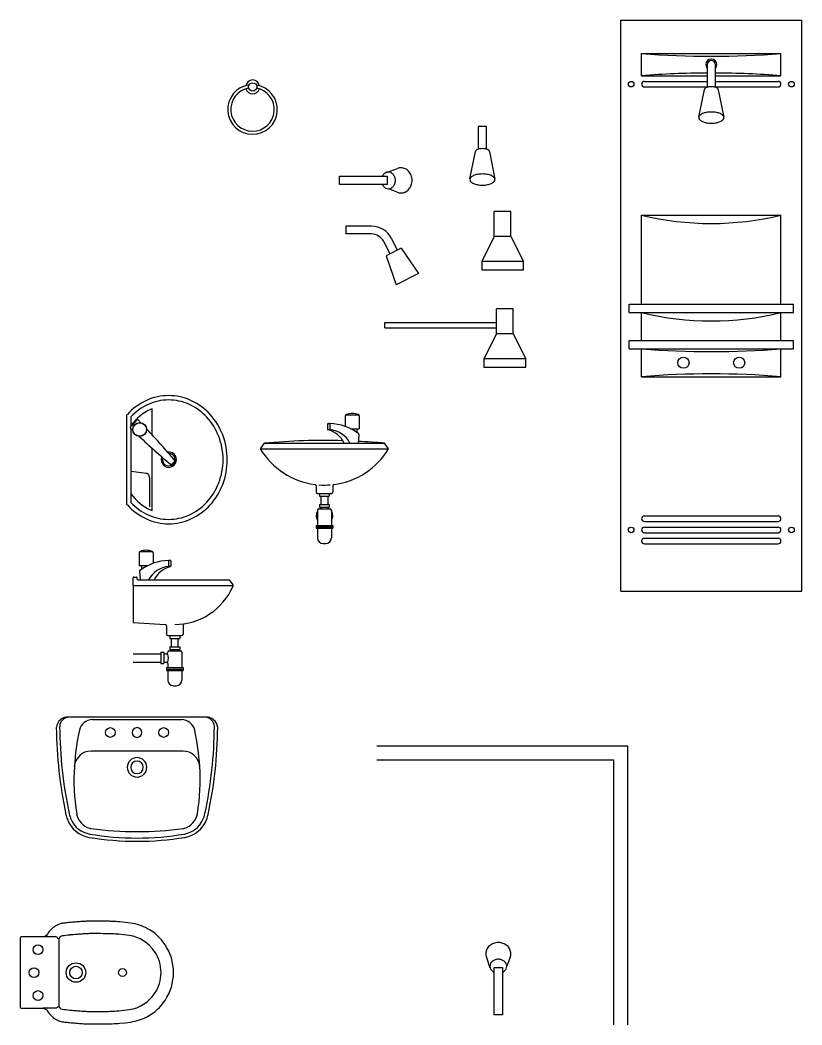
# Model space of a CAD drawing. Extents: x 39.13 to 46.93, y 83.64 to 89.41.
# Drawn here: x 44.12 to 46.926, y 83.637 to 87.244 of the extents above; entities that cross this region are included whole.
import ezdxf

# ---------------------------------------------------------------- set-up
doc = ezdxf.new("R2010")
doc.units = 0
doc.header["$LTSCALE"] = 0.02
doc.header["$MEASUREMENT"] = 0
doc.layers.get('0').update_dxf_attribs({"linetype": 'CONTINUOUS'})

msp = doc.modelspace()

# ---------------------------------------------------------------- linework, layer by layer
for p, q in [((46.276, 85.1936), (46.276, 87.2436)), ((46.276, 87.2436), (46.926, 87.2436)), ((46.926, 85.1936), (46.926, 87.2436)), ((46.351, 87.1236), (46.851, 87.1236)), ((46.351, 87.0436), (46.351, 87.1236)), ((46.851, 87.0436), (46.851, 87.1236)), ((46.586, 87.0836), (46.586, 87.0025)), ((46.616, 87.0025), (46.616, 87.0836)), ((46.351, 87.0436), (46.586, 87.0436)), ((46.616, 87.0436), (46.851, 87.0436)), ((46.361, 87.0236), (46.586, 87.0236)), ((46.361, 87.0036), (46.586, 87.0036)), ((46.616, 87.0236), (46.841, 87.0236)), ((46.616, 87.0036), (46.841, 87.0036)), ((46.5563, 86.8957), (46.5761, 86.9944)), ((46.626, 86.9937), (46.6458, 86.8955)), ((45.7647, 86.8612), (45.7647, 86.7802)), ((45.7947, 86.8612), (45.7647, 86.8612)), ((45.7947, 86.7802), (45.7947, 86.8612)), ((45.7349, 86.6733), (45.7547, 86.7721)), ((45.8046, 86.7714), (45.8245, 86.6731)), ((45.4352, 86.697), (45.4753, 86.7112)), ((45.2672, 86.6832), (45.4372, 86.6832)), ((45.2672, 86.6532), (45.2672, 86.6832)), ((45.4372, 86.6832), (45.4372, 86.6532)), ((45.4372, 86.6532), (45.2672, 86.6532)), ((45.4741, 86.6257), (45.4422, 86.6382)), ((45.8219, 86.467), (45.8219, 86.557)), ((45.8819, 86.557), (45.8219, 86.557)), ((45.8819, 86.467), (45.8819, 86.557)), ((46.351, 86.5436), (46.851, 86.5436)), ((46.351, 86.2236), (46.351, 86.5436)), ((46.851, 86.2236), (46.851, 86.5436)), ((45.3819, 86.5037), (45.2896, 86.5037)), ((45.2896, 86.5037), (45.2896, 86.4759)), ((45.3808, 86.4759), (45.2896, 86.4759)), ((45.4535, 86.4595), (45.4742, 86.418)), ((45.8219, 86.467), (45.7769, 86.377)), ((45.8819, 86.467), (45.8219, 86.467)), ((45.8819, 86.467), (45.9269, 86.377)), ((45.4255, 86.4483), (45.4474, 86.4046)), ((45.4876, 86.4247), (45.434, 86.3979)), ((45.4876, 86.4247), (45.5496, 86.3337)), ((45.434, 86.3979), (45.4696, 86.2937)), ((45.7769, 86.377), (45.7769, 86.347)), ((45.9269, 86.377), (45.7769, 86.377)), ((45.7769, 86.347), (45.9269, 86.347)), ((45.9269, 86.347), (45.9269, 86.377)), ((45.5496, 86.3337), (45.4696, 86.2937)), ((45.8298, 86.1172), (45.8298, 86.2072)), ((45.8898, 86.2072), (45.8298, 86.2072)), ((45.8898, 86.1172), (45.8898, 86.2072)), ((46.306, 86.2236), (46.896, 86.2236)), ((46.306, 86.1936), (46.306, 86.2236)), ((46.896, 86.1936), (46.896, 86.2236)), ((46.306, 86.1936), (46.896, 86.1936)), ((46.351, 86.0936), (46.351, 86.1936)), ((46.851, 86.0936), (46.851, 86.1936)), ((45.4298, 86.1385), (45.4298, 86.1585)), ((45.4298, 86.1585), (45.8298, 86.1585)), ((45.4298, 86.1385), (45.8298, 86.1385)), ((45.8298, 86.1172), (45.7848, 86.0272)), ((45.8898, 86.1172), (45.8298, 86.1172)), ((45.8898, 86.1172), (45.9348, 86.0272)), ((46.306, 86.0936), (46.896, 86.0936)), ((46.306, 86.0636), (46.306, 86.0936)), ((46.896, 86.0636), (46.896, 86.0936)), ((46.306, 86.0636), (46.896, 86.0636)), ((46.351, 85.9636), (46.351, 86.0636)), ((46.851, 85.9636), (46.851, 86.0636)), ((45.7848, 86.0272), (45.7848, 85.9972)), ((45.9348, 86.0272), (45.7848, 86.0272)), ((45.9348, 85.9972), (45.9348, 86.0272)), ((45.7848, 85.9972), (45.9348, 85.9972)), ((46.351, 85.9636), (46.851, 85.9636)), ((44.5939, 85.7554), (44.5939, 85.8481)), ((44.5039, 85.5047), (44.5039, 85.8266)), ((44.5157, 85.7828), (44.5411, 85.8082)), ((44.5189, 85.7859), (44.5189, 85.8208)), ((44.5284, 85.7955), (44.5411, 85.8082)), ((45.2876, 85.823), (45.2876, 85.7848)), ((45.2903, 85.8264), (45.3339, 85.8264)), ((45.3376, 85.823), (45.3376, 85.7764)), ((44.5284, 85.7955), (44.5157, 85.7828)), ((44.5189, 85.5106), (44.5189, 85.7769)), ((45.2235, 85.793), (45.2235, 85.7755)), ((45.2235, 85.775), (45.2235, 85.7755)), ((45.2255, 85.795), (45.2297, 85.795)), ((45.2255, 85.7735), (45.2297, 85.7735)), ((45.2317, 85.795), (45.2297, 85.795)), ((45.2317, 85.793), (45.2317, 85.7755)), ((45.3071, 85.7764), (45.3376, 85.7764)), ((45.3287, 85.7763), (45.3287, 85.7634)), ((45.3365, 85.7564), (45.3338, 85.7246)), ((44.5939, 85.4832), (44.5939, 85.707)), ((44.9826, 85.7047), (44.9976, 85.7247)), ((44.9826, 85.7047), (45.4426, 85.7047)), ((44.9976, 85.7247), (45.4276, 85.7247)), ((45.4426, 85.7047), (45.4276, 85.7247)), ((44.5196, 85.6246), (44.5723, 85.617)), ((44.664, 85.6483), (44.6756, 85.6598)), ((44.6698, 85.6541), (44.664, 85.6483)), ((44.6698, 85.6541), (44.6756, 85.6598)), ((44.5852, 85.6022), (44.5852, 85.4965)), ((45.1826, 85.5719), (45.1826, 85.5497)), ((45.2426, 85.5719), (45.2426, 85.5497)), ((45.1876, 85.5447), (45.2376, 85.5447)), ((45.1951, 85.5447), (45.1951, 85.5347)), ((45.1951, 85.5447), (45.2301, 85.5447)), ((45.1951, 85.5347), (45.2301, 85.5347)), ((45.2001, 85.5347), (45.2001, 85.5047)), ((45.2001, 85.5347), (45.2001, 85.5047)), ((45.2251, 85.5347), (45.2251, 85.5047)), ((45.2301, 85.5447), (45.2301, 85.5347)), ((45.1876, 85.4847), (45.1876, 85.4297)), ((45.1926, 85.4897), (45.2326, 85.4897)), ((45.1951, 85.5047), (45.1951, 85.4947)), ((45.1951, 85.5047), (45.2301, 85.5047)), ((45.1951, 85.4947), (45.2301, 85.4947)), ((45.2001, 85.4947), (45.2001, 85.4897)), ((45.2001, 85.4947), (45.2001, 85.4897)), ((45.2251, 85.4947), (45.2251, 85.4897)), ((45.2301, 85.5047), (45.2301, 85.4947)), ((45.2376, 85.4847), (45.2376, 85.4297)), ((46.361, 85.4636), (46.841, 85.4636)), ((45.1826, 85.4297), (45.1826, 85.4197)), ((45.1826, 85.4297), (45.2426, 85.4297)), ((45.1826, 85.4247), (45.2426, 85.4247)), ((45.1826, 85.4197), (45.2426, 85.4197)), ((45.1876, 85.4197), (45.1876, 85.3847)), ((45.2376, 85.4197), (45.2376, 85.3847)), ((45.2426, 85.4297), (45.2426, 85.4197)), ((46.361, 85.4436), (46.841, 85.4436)), ((46.361, 85.4236), (46.841, 85.4236)), ((46.361, 85.4036), (46.841, 85.4036)), ((46.361, 85.3836), (46.841, 85.3836)), ((45.2076, 85.3647), (45.2176, 85.3647)), ((46.361, 85.3636), (46.841, 85.3636)), ((44.5476, 85.3318), (44.5476, 85.2852)), ((44.5949, 85.3352), (44.5513, 85.3352)), ((44.5976, 85.3318), (44.5976, 85.2936)), ((44.6535, 85.3038), (44.6555, 85.3038)), ((44.6535, 85.3018), (44.6535, 85.2843)), ((44.6596, 85.3038), (44.6555, 85.3038)), ((44.6616, 85.3018), (44.6616, 85.2843)), ((44.5781, 85.2852), (44.5476, 85.2852)), ((44.5487, 85.2652), (44.5513, 85.2343)), ((44.5565, 85.2851), (44.5565, 85.2722)), ((44.6596, 85.2823), (44.6555, 85.2823)), ((44.6616, 85.2838), (44.6616, 85.2843)), ((44.5257, 85.2143), (44.5257, 85.2418)), ((44.5282, 85.2443), (44.5382, 85.2443)), ((44.5407, 85.2368), (44.5407, 85.2418)), ((44.5432, 85.2343), (44.8707, 85.2343)), ((44.8707, 85.2343), (44.8839, 85.2166)), ((44.5257, 85.2143), (44.5257, 85.0816)), ((44.5257, 85.2143), (44.8849, 85.2143)), ((46.276, 85.1936), (46.926, 85.1936)), ((44.5257, 85.0816), (44.641, 85.0746)), ((44.6457, 85.0696), (44.6457, 85.0393)), ((44.7057, 85.072), (44.7057, 85.0393)), ((44.6507, 85.0343), (44.7007, 85.0343)), ((44.6582, 85.0343), (44.6582, 85.0243)), ((44.6582, 85.0343), (44.6757, 85.0343)), ((44.6582, 85.0243), (44.6757, 85.0243)), ((44.6632, 84.9943), (44.6632, 85.0243)), ((44.6757, 85.0343), (44.6932, 85.0343)), ((44.6757, 85.0243), (44.6932, 85.0243)), ((44.6882, 84.9943), (44.6882, 85.0243)), ((44.6932, 85.0343), (44.6932, 85.0243)), ((44.6557, 84.9793), (44.6957, 84.9793)), ((44.6582, 84.9943), (44.6582, 84.9843)), ((44.6582, 84.9943), (44.6757, 84.9943)), ((44.6582, 84.9843), (44.6757, 84.9843)), ((44.6607, 84.9843), (44.6607, 84.9793)), ((44.6757, 84.9943), (44.6932, 84.9943)), ((44.6757, 84.9843), (44.6932, 84.9843)), ((44.6907, 84.9843), (44.6907, 84.9793)), ((44.6932, 84.9943), (44.6932, 84.9843)), ((44.5257, 84.9693), (44.6257, 84.9693)), ((44.5257, 84.9393), (44.6257, 84.9393)), ((44.6257, 84.9743), (44.6357, 84.9743)), ((44.6257, 84.9743), (44.6257, 84.9343)), ((44.6357, 84.9743), (44.6357, 84.9343)), ((44.6357, 84.9693), (44.6457, 84.9693)), ((44.6357, 84.9393), (44.6457, 84.9393)), ((44.6457, 84.9393), (44.6471, 84.9393)), ((44.6507, 84.9743), (44.6507, 84.9743)), ((44.6507, 84.9743), (44.6507, 84.9743)), ((44.7007, 84.9743), (44.7007, 84.9193)), ((44.6257, 84.9343), (44.6357, 84.9343)), ((44.6457, 84.9193), (44.6457, 84.9093)), ((44.6457, 84.9193), (44.7057, 84.9193)), ((44.6457, 84.9143), (44.7057, 84.9143)), ((44.6457, 84.9093), (44.7057, 84.9093)), ((44.6507, 84.9343), (44.6507, 84.9193)), ((44.6507, 84.9093), (44.6507, 84.8743)), ((44.7007, 84.9093), (44.7007, 84.8743)), ((44.7057, 84.9193), (44.7057, 84.9093)), ((44.6707, 84.8543), (44.6807, 84.8543)), ((44.5401, 84.7414), (44.2952, 84.7414)), ((44.3801, 84.7329), (44.5401, 84.7329)), ((44.785, 84.7414), (44.5401, 84.7414)), ((44.5401, 84.7329), (44.7001, 84.7329)), ((44.5401, 84.6199), (44.3751, 84.6199)), ((44.7051, 84.6199), (44.5401, 84.6199)), ((46.3012, 84.6368), (45.4012, 84.6368)), ((46.3012, 83.6374), (46.3012, 84.6368)), ((46.2512, 84.5868), (45.4012, 84.5868)), ((46.2512, 83.6368), (46.2512, 84.5868)), ((45.8078, 83.8406), (45.7937, 83.8807)), ((45.8792, 83.8795), (45.8666, 83.8475)), ((45.8216, 83.6725), (45.8216, 83.8425)), ((45.8216, 83.8425), (45.8516, 83.8425)), ((45.8516, 83.8425), (45.8516, 83.6725)), ((45.8516, 83.6725), (45.8216, 83.6725))]:
    msp.add_line(p, q)
msp.add_lwpolyline([(44.671, 83.8247, 0.151271), (44.6405, 83.9247, 0.125962), (44.578, 83.9822, 0.09008), (44.518, 84.0022), (44.498, 84.0047), (44.478, 84.0067, 0.004685), (44.4514, 84.0083, 0.00925), (44.438, 84.0087, 0.000115), (44.3999, 84.0092, 0.002343), (44.398, 84.0092, 0.000782), (44.385, 84.0093, 0.001444), (44.378, 84.0092, 0.004804), (44.3676, 84.0091, 0.005206), (44.358, 84.0087, 0.005188), (44.349, 84.0082, 0.002211), (44.328, 84.0067, 0.001932), (44.3197, 84.0061, 0.000736), (44.298, 84.0042, 0.008336), (44.2934, 84.0038, 0.001408), (44.278, 84.0019, 0.000457), (44.273, 84.0012, 0.054722), (44.264, 83.9991, 0.029037), (44.248, 83.9922, 0.123774), (44.2187, 83.963, -0.261182), (44.203, 83.9527), (44.126, 83.9527, 0.439555), (44.1205, 83.9472), (44.1205, 83.8247), (44.1205, 83.7022, 0.439555), (44.126, 83.6967), (44.203, 83.6967, -0.261182), (44.2187, 83.6865, 0.123774), (44.248, 83.6572, 0.029037), (44.264, 83.6504, 0.054722), (44.273, 83.6482, 0.000457), (44.278, 83.6476, 0.001408), (44.2934, 83.6457, 0.008336), (44.298, 83.6452, 0.000736), (44.3197, 83.6434, 0.001932), (44.328, 83.6427, 0.002211), (44.349, 83.6412, 0.005188), (44.358, 83.6407, 0.005206), (44.3676, 83.6404, 0.004804), (44.378, 83.6402, 0.001444), (44.385, 83.6402, 0.000782), (44.398, 83.6402, 0.002343), (44.3999, 83.6403, 0.000115), (44.438, 83.6407, 0.00925), (44.4514, 83.6412, 0.004685), (44.478, 83.6427), (44.498, 83.6447), (44.518, 83.6472, 0.09008), (44.578, 83.6672, 0.125962), (44.6405, 83.7247, 0.151271)], format="xyb", close=True)
for points in [[(44.2555, 83.9462, 0.385098), (44.2505, 83.9527), (44.249, 83.9527), (44.203, 83.9527)], [(44.6263, 83.8249, 0.152133), (44.6032, 83.9, 0.000372), (44.6031, 83.9002, 0.213243), (44.512, 83.9579), (44.493, 83.9603), (44.4742, 83.9622, 0.00456), (44.4492, 83.9637, 0.00925), (44.4374, 83.964, 0.000115), (44.3993, 83.9645, 0.002343), (44.3978, 83.9645, 0.000782), (44.385, 83.9645, 0.001444), (44.3782, 83.9645, 0.004804), (44.3687, 83.9644, 0.005206), (44.36, 83.9641, 0.005188), (44.352, 83.9636, 0.002211), (44.3314, 83.9622, 0.001932), (44.3234, 83.9615, 0.000736), (44.3018, 83.9597, 0.008336), (44.2987, 83.9594, 0.002483), (44.272, 83.956, 0.380805), (44.259, 83.9419), (44.259, 83.8247), (44.259, 83.7076, 0.380805), (44.272, 83.6935, 0.002483), (44.2987, 83.6901, 0.008336), (44.3018, 83.6898, 0.000736), (44.3234, 83.688, 0.001932), (44.3314, 83.6873, 0.002211), (44.352, 83.6859, 0.005188), (44.36, 83.6854, 0.005206), (44.3687, 83.6851, 0.004804), (44.3782, 83.685, 0.001444), (44.385, 83.6849, 0.000782), (44.3978, 83.685, 0.002343), (44.3993, 83.685, 0.000115), (44.4374, 83.6855, 0.00925), (44.4492, 83.6858, 0.00456), (44.4742, 83.6873), (44.493, 83.6892), (44.512, 83.6916, 0.213243), (44.6031, 83.7493, 0.000372), (44.6032, 83.7495, 0.152133), (44.6263, 83.8246)], [(44.2555, 83.7032, -0.385098), (44.2505, 83.6968), (44.249, 83.6967), (44.203, 83.6967)]]:
    msp.add_lwpolyline(points, format="xyb")
for centre, radius in [((44.955, 87.0036), 0.015), ((46.3135, 87.0136), 0.01), ((46.8885, 87.0136), 0.01), ((46.501, 86.0136), 0.02), ((46.701, 86.0136), 0.02), ((44.5496, 85.7743), 0.025), ((44.5496, 85.7743), 0.024), ((46.3135, 85.4136), 0.01), ((46.8885, 85.4136), 0.01), ((44.4446, 84.6864), 0.0175), ((44.6356, 84.6864), 0.0175), ((44.185, 83.9072), 0.0175), ((44.321, 83.8247), 0.035), ((44.1705, 83.8247), 0.0175), ((44.321, 83.8247), 0.0225), ((44.488, 83.8247), 0.014), ((44.185, 83.7422), 0.0175)]:
    msp.add_circle(centre, radius)
for centre, radius, start, end in [((46.601, 90.2436), 3.13, 265.4188, 274.5812), ((46.601, 87.0836), 0.02, 318.5904, 221.4096), ((46.601, 87.0836), 0.015, 0, 180), ((46.601, 83.9236), 3.13, 90.2746, 94.5812), ((46.601, 83.9236), 3.13, 85.4188, 89.7254), ((44.9546, 86.9228), 0.089, 98.2442, 81.2291), ((44.9546, 86.9228), 0.078, 100.2831, 79.1901), ((44.955, 87.0036), 0.025, 10.6005, 168.8727), ((44.955, 87.0036), 0.025, 195.1649, 344.3083), ((46.361, 87.0136), 0.01, 90, 270), ((46.5809, 86.9941), 0.00487, 135.4189, 180), ((46.5904, 86.9847), 0.0182, 112.7978, 135.4189), ((46.5968, 86.9695), 0.0347, 108.1013, 112.7978), ((46.5968, 86.9695), 0.0347, 99.8762, 108.1013), ((46.601, 86.9453), 0.0593, 90, 99.8762), ((46.601, 86.9453), 0.0593, 80.1238, 90), ((46.6052, 86.9695), 0.0347, 71.8987, 80.1238), ((46.6052, 86.9695), 0.0347, 67.2022, 71.8987), ((46.6116, 86.9847), 0.0182, 44.5811, 67.2022), ((46.6211, 86.9941), 0.00487, 0, 44.5811), ((46.841, 87.0136), 0.01, 270, 90), ((46.6211, 86.9941), 0.00487, 355.5922, 0), ((46.5657, 86.8936), 0.00968, 137.0164, 180), ((46.5657, 86.8936), 0.00968, 180, 222.9836), ((46.5824, 86.878), 0.0325, 113.9625, 137.0164), ((46.5824, 86.9091), 0.0325, 222.9836, 246.0375), ((46.5936, 86.8528), 0.0601, 100.4311, 113.9625), ((46.601, 86.8126), 0.101, 90, 100.4311), ((46.601, 86.8126), 0.101, 79.5689, 90), ((46.6084, 86.8528), 0.0601, 66.0375, 79.5689), ((46.6196, 86.878), 0.0325, 42.9836, 66.0375), ((46.6196, 86.9091), 0.0325, 293.9625, 317.0164), ((46.6364, 86.8936), 0.00968, 0, 42.9836), ((46.6364, 86.8936), 0.00968, 317.0164, 0), ((46.5936, 86.9344), 0.0601, 246.0375, 259.5689), ((46.601, 86.9746), 0.101, 259.5689, 270), ((46.601, 86.9746), 0.101, 270, 280.4311), ((46.6084, 86.9344), 0.0601, 280.4311, 293.9625), ((45.769, 86.7624), 0.0182, 112.7978, 135.4189), ((45.7754, 86.7472), 0.0347, 108.1013, 112.7978), ((45.7754, 86.7472), 0.0347, 99.8762, 108.1013), ((45.7797, 86.7229), 0.0593, 90, 99.8762), ((45.7797, 86.7229), 0.0593, 80.1238, 90), ((45.7839, 86.7472), 0.0347, 71.8987, 80.1238), ((45.7839, 86.7472), 0.0347, 67.2022, 71.8987), ((45.7903, 86.7624), 0.0182, 44.5811, 67.2022), ((45.7595, 86.7717), 0.00487, 135.4189, 180), ((45.7998, 86.7717), 0.00487, 0, 44.5811), ((45.7998, 86.7717), 0.00487, 355.5922, 0), ((45.4872, 86.6775), 0.0357, 90, 109.4494), ((45.4872, 86.6775), 0.0357, 65.0149, 90), ((45.4851, 86.673), 0.0407, 41.6335, 65.0149), ((45.4477, 86.6701), 0.0303, 140.1944, 154.2242), ((45.4443, 86.6729), 0.0258, 116.43, 140.1944), ((45.4422, 86.6773), 0.021, 90, 116.43), ((45.4422, 86.6773), 0.021, 63.57, 90), ((45.44, 86.6729), 0.0258, 39.8056, 63.57), ((45.4366, 86.6701), 0.0303, 19.0435, 39.8056), ((45.4313, 86.6682), 0.0359, 0, 19.0435), ((45.4818, 86.6701), 0.045, 20.2132, 41.6335), ((45.4766, 86.6682), 0.0505, 0, 20.2132), ((45.7443, 86.6712), 0.00968, 137.0164, 180), ((45.7443, 86.6712), 0.00968, 180, 222.9836), ((45.761, 86.6556), 0.0325, 113.9625, 137.0164), ((45.7723, 86.6304), 0.0601, 100.4311, 113.9625), ((45.7797, 86.5902), 0.101, 90, 100.4311), ((45.7797, 86.5902), 0.101, 79.5689, 90), ((45.7871, 86.6304), 0.0601, 66.0375, 79.5689), ((45.7983, 86.6556), 0.0325, 42.9836, 66.0375), ((45.815, 86.6712), 0.00968, 0, 42.9836), ((45.815, 86.6712), 0.00968, 317.0164, 0), ((45.4477, 86.6664), 0.0303, 205.7758, 219.8056), ((45.4443, 86.6636), 0.0258, 219.8056, 243.57), ((45.4422, 86.6592), 0.021, 243.57, 270), ((45.4422, 86.6592), 0.021, 270, 296.43), ((45.44, 86.6636), 0.0258, 296.43, 320.1944), ((45.4366, 86.6664), 0.0303, 320.1944, 340.9565), ((45.4313, 86.6682), 0.0359, 340.9565, 0), ((45.4851, 86.6634), 0.0407, 294.9851, 318.3665), ((45.4818, 86.6663), 0.045, 318.3665, 339.7868), ((45.4766, 86.6682), 0.0505, 339.7868, 0), ((45.761, 86.6868), 0.0325, 222.9836, 246.0375), ((45.7723, 86.712), 0.0601, 246.0375, 259.5689), ((45.7797, 86.7522), 0.101, 259.5689, 270), ((45.7797, 86.7522), 0.101, 270, 280.4311), ((45.7871, 86.712), 0.0601, 280.4311, 293.9625), ((45.7983, 86.6868), 0.0325, 293.9625, 317.0164), ((45.4872, 86.6589), 0.0357, 248.5898, 270), ((45.4872, 86.6589), 0.0357, 270, 294.9851), ((46.601, 87.5702), 1.0567, 256.3145, 283.6855), ((45.3819, 86.4237), 0.08, 26.5651, 90), ((45.3808, 86.4259), 0.05, 26.5651, 90), ((46.601, 87.2202), 1.0567, 256.3145, 283.6855), ((46.601, 89.1836), 3.13, 265.4188, 274.5812), ((46.601, 82.8436), 3.13, 85.4188, 94.5812), ((44.6622, 85.6851), 0.2123, 114.402, 137.6026), ((44.6539, 85.7035), 0.1922, 90, 114.402), ((44.6537, 85.7028), 0.1772, 90.2052, 114.6072), ((44.6537, 85.7028), 0.1772, 65.8032, 90.2052), ((44.6539, 85.7035), 0.1922, 65.598, 90), ((44.6455, 85.6851), 0.2123, 42.3974, 65.598), ((44.6621, 85.6845), 0.1973, 114.6072, 136.7778), ((44.6621, 85.6845), 0.1773, 114.6072, 143.8785), ((44.6537, 85.7028), 0.1572, 112.3826, 114.6072), ((44.6455, 85.6844), 0.1973, 42.6026, 65.8032), ((44.6751, 85.6733), 0.2298, 137.6026, 138.1629), ((44.5425, 85.8068), 0.002, 44.1103, 135), ((42.4979, 83.8247), 2.8497, 43.8562, 44.1103), ((44.6326, 85.6726), 0.2148, 20.9216, 42.6026), ((44.6326, 85.6733), 0.2298, 20.7164, 42.3974), ((45.2926, 85.823), 0.005, 110.2457, 180), ((45.3126, 85.7688), 0.0628, 69.7543, 110.2457), ((45.3326, 85.823), 0.005, 0, 69.7543), ((44.5171, 85.7814), 0.002, 135, 225.8897), ((46.4992, 87.826), 2.8497, 225.8897, 226.1438), ((42.4979, 83.8247), 2.8497, 40.161, 43.2195), ((45.2255, 85.793), 0.002, 90, 180), ((45.2255, 85.7755), 0.002, 180, 270), ((45.2255, 85.775), 0.002, 180, 255.8214), ((45.2035, 85.6877), 0.0881, 24.7908, 75.8214), ((45.2297, 85.793), 0.002, 0, 90), ((45.2297, 85.7755), 0.002, 270, 360), ((45.2291, 85.6221), 0.1729, 51.9113, 89.1447), ((45.2238, 85.6833), 0.0905, 27.1582, 84.9727), ((46.4992, 87.826), 2.8497, 226.7805, 229.839), ((44.6124, 85.6648), 0.2365, 0.2052, 20.9216), ((44.6124, 85.6657), 0.2515, 0, 20.7164), ((45.2126, 83.4184), 2.3163, 88.3685, 95.326), ((45.3345, 85.7566), 0.002, 355.0955, 51.9113), ((45.2126, 85.8431), 0.2685, 211.0482, 262.6466), ((45.2126, 85.8431), 0.2685, 277.3534, 328.9518), ((45.2126, 83.4184), 2.3163, 84.674, 86.9874), ((44.6539, 85.6657), 0.0275, 157.2377, 98.6111), ((44.6539, 85.6657), 0.0225, 161.4832, 90.139), ((44.6742, 85.6612), 0.002, 315, 40.161), ((44.6124, 85.6665), 0.2365, 339.0784, 359.7948), ((44.6124, 85.6657), 0.2515, 339.2836, 0), ((44.6626, 85.6497), 0.002, 229.839, 315), ((44.5702, 85.6022), 0.015, 0, 81.85), ((44.6326, 85.6588), 0.2148, 317.3974, 339.0784), ((44.6326, 85.658), 0.2298, 317.6026, 339.2836), ((45.1776, 85.5719), 0.005, 0, 82.6466), ((45.2126, 85.8431), 0.2685, 265.7592, 274.4599), ((45.2476, 85.5719), 0.005, 97.3534, 180), ((44.6621, 85.6469), 0.1773, 216.1215, 245.3928), ((45.1876, 85.5497), 0.005, 180, 270), ((45.2376, 85.5497), 0.005, 270, 0), ((44.6751, 85.658), 0.2298, 221.8371, 222.3974), ((44.6622, 85.6462), 0.2123, 222.3974, 245.598), ((44.6621, 85.6469), 0.1973, 223.2222, 245.3928), ((44.6537, 85.6286), 0.1572, 245.3928, 247.6174), ((44.6455, 85.6469), 0.1973, 294.1968, 317.3974), ((44.6455, 85.6462), 0.2123, 294.402, 317.6026), ((45.2126, 85.4647), 0.03, 146.4427, 213.5573), ((45.1926, 85.4847), 0.005, 90, 180), ((45.2126, 85.4647), 0.03, 114.6243, 123.5573), ((45.2126, 85.4647), 0.03, 56.4427, 65.3757), ((45.2326, 85.4847), 0.005, 0, 90), ((45.2126, 85.4647), 0.03, 326.4427, 33.5573), ((44.6539, 85.6279), 0.1922, 245.598, 270), ((44.6537, 85.6286), 0.1772, 245.3928, 269.7948), ((44.6537, 85.6286), 0.1772, 269.7948, 294.1968), ((44.6539, 85.6279), 0.1922, 270, 294.402), ((46.361, 85.4536), 0.01, 90, 270), ((46.841, 85.4536), 0.01, 270, 90), ((46.361, 85.4136), 0.01, 90, 270), ((46.841, 85.4136), 0.01, 270, 90), ((45.2076, 85.3847), 0.02, 180, 270), ((45.2176, 85.3847), 0.02, 270, 0), ((46.361, 85.3736), 0.01, 90, 270), ((46.841, 85.3736), 0.01, 270, 90), ((44.5526, 85.3318), 0.005, 110.2457, 180), ((44.5726, 85.2776), 0.0628, 69.7543, 110.2457), ((44.5926, 85.3318), 0.005, 0, 69.7543), ((44.6561, 85.1309), 0.1729, 90.8553, 128.0887), ((44.6555, 85.3018), 0.002, 90, 180), ((44.6596, 85.3018), 0.002, 0, 90), ((44.5507, 85.2654), 0.002, 128.0887, 184.9045), ((44.6614, 85.1921), 0.0905, 95.0273, 152.2151), ((44.6817, 85.1965), 0.0881, 104.1786, 154.5784), ((44.6555, 85.2843), 0.002, 180, 270), ((44.6596, 85.2843), 0.002, 270, 0), ((44.6596, 85.2838), 0.002, 284.1786, 0), ((44.5282, 85.2418), 0.0025, 90, 180), ((44.5382, 85.2418), 0.0025, 0, 90), ((44.5432, 85.2368), 0.0025, 180, 270), ((44.6753, 85.3024), 0.2281, 270.0987, 336.5489), ((44.8799, 85.2136), 0.005, 336.5489, 36.8699), ((44.6407, 85.0696), 0.005, 360, 86.5), ((44.7107, 85.072), 0.005, 98.7337, 180), ((44.6507, 85.0393), 0.005, 180, 270), ((44.7007, 85.0393), 0.005, 270, 0), ((44.6557, 84.9743), 0.005, 90, 180), ((44.6957, 84.9743), 0.005, 0, 90), ((44.6457, 84.9743), 0.005, 270, 0), ((44.6457, 84.9343), 0.005, 0, 90), ((44.6013, 84.9535), 0.0514, 343.9306, 16.3772), ((44.6707, 84.8743), 0.02, 180, 270), ((44.6807, 84.8743), 0.02, 270, 0), ((44.2913, 84.7006), 0.041, 84.4505, 173.9406), ((44.2969, 84.707), 0.0344, 92.6948, 178.2433), ((44.381, 84.6837), 0.0492, 91.0792, 166.8327), ((44.6992, 84.6837), 0.0492, 13.1673, 88.9208), ((44.7889, 84.7006), 0.041, 6.0594, 95.5495), ((44.7834, 84.707), 0.0344, 1.7567, 87.3052), ((45.821, 84.7196), 1.5706, 180.5359, 192.0242), ((45.821, 84.7196), 1.5586, 180.4234, 192.0216), ((45.2497, 84.5017), 0.9367, 168.0999, 176.1338), ((44.5401, 84.6864), 0.0175, 90, 270), ((44.5401, 84.6864), 0.0175, 270, 90), ((43.8305, 84.5017), 0.9367, 3.8662, 11.9001), ((43.2592, 84.7196), 1.5586, 347.9784, 359.5766), ((43.2592, 84.7196), 1.5706, 347.9758, 359.4641), ((44.3757, 84.559), 0.0609, 90.586, 174.4349), ((44.7045, 84.559), 0.0609, 5.5651, 89.414), ((44.5401, 84.5614), 0.035, 90, 270), ((44.5401, 84.5614), 0.0225, 90, 270), ((44.5401, 84.5614), 0.035, 270, 90), ((44.5401, 84.5614), 0.0225, 270, 90), ((45.029, 84.5146), 0.7156, 175.9685, 189.6276), ((44.0512, 84.5146), 0.7156, 350.3724, 4.0315), ((44.413, 84.4212), 0.1313, 192.6708, 200.6477), ((44.3852, 84.41), 0.1013, 200.242, 260.5435), ((44.413, 84.4212), 0.1193, 192.7026, 203.3693), ((44.3852, 84.41), 0.0893, 203.8226, 260.4184), ((44.3888, 84.4061), 0.0663, 189.7067, 253.6916), ((44.695, 84.41), 0.0893, 279.5816, 336.1774), ((44.6914, 84.4061), 0.0663, 286.3084, 350.2933), ((44.695, 84.41), 0.1013, 279.4565, 339.758), ((44.6672, 84.4212), 0.1193, 336.6307, 347.2974), ((44.6672, 84.4212), 0.1313, 339.3523, 347.3292), ((44.3786, 84.3712), 0.03, 253.6916, 262.5212), ((44.5401, 85.6015), 1.2709, 262.5212, 277.4788), ((44.7016, 84.3712), 0.03, 277.4788, 286.3084), ((44.5401, 85.3401), 1.0443, 260.5435, 279.4565), ((44.5401, 85.3277), 1.0201, 260.4184, 279.5816), ((45.8347, 83.8872), 0.045, 110.2132, 131.6335), ((45.8366, 83.882), 0.0505, 90, 110.2132), ((45.8366, 83.882), 0.0505, 69.7868, 90), ((45.8385, 83.8872), 0.045, 48.3665, 69.7868), ((45.8273, 83.8925), 0.0357, 155.0149, 180), ((45.8318, 83.8904), 0.0407, 131.6335, 155.0149), ((45.8414, 83.8904), 0.0407, 24.9851, 48.3665), ((45.8459, 83.8925), 0.0357, 0, 24.9851), ((45.8273, 83.8925), 0.0357, 180, 199.4494), ((45.8319, 83.8454), 0.0258, 129.8056, 153.57), ((45.8348, 83.842), 0.0303, 109.0435, 129.8056), ((45.8366, 83.8366), 0.0359, 90, 109.0435), ((45.8366, 83.8366), 0.0359, 70.9565, 90), ((45.8385, 83.842), 0.0303, 50.1944, 70.9565), ((45.8413, 83.8454), 0.0258, 26.43, 50.1944), ((45.8459, 83.8925), 0.0357, 338.5898, 360), ((45.8276, 83.8475), 0.021, 153.57, 180), ((45.8276, 83.8475), 0.021, 180, 206.43), ((45.8319, 83.8497), 0.0258, 206.43, 230.1944), ((45.8348, 83.8531), 0.0303, 230.1944, 244.2242), ((45.8385, 83.8531), 0.0303, 295.7758, 309.8056), ((45.8413, 83.8497), 0.0258, 309.8056, 333.57), ((45.8457, 83.8475), 0.021, 360, 26.43), ((45.8457, 83.8475), 0.021, 333.57, 360)]:
    msp.add_arc(centre, radius, start, end)

doc.saveas('drawing.dxf')
